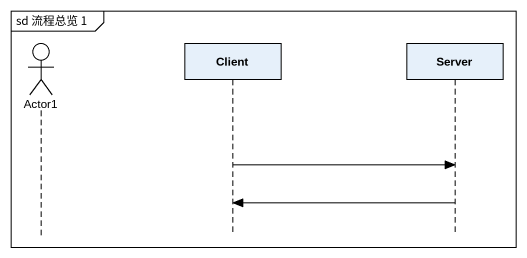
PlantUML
@startuml
mainframe sd 流程总览 1
hide footbox
actor Actor1
participant Client
participant Server

Client -> Server
Server -> Client
@enduml
